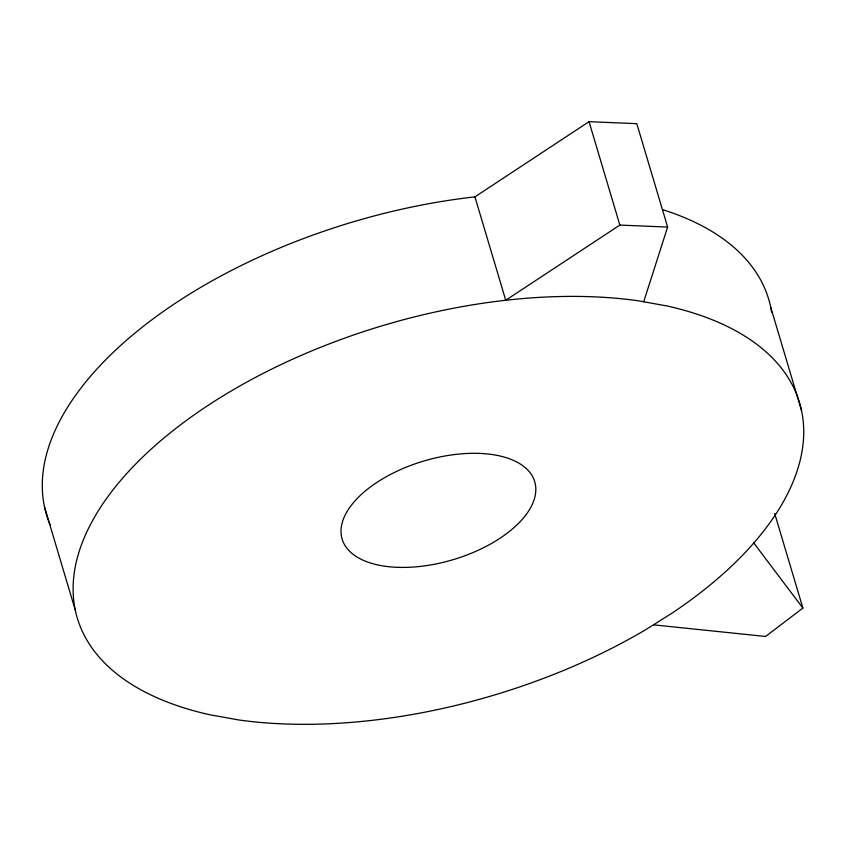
<?xml version="1.0" encoding="UTF-8"?>
<svg xmlns="http://www.w3.org/2000/svg" width="846" height="846" viewBox="0 0 846 846"><rect width="100%" height="100%" fill="white"/><g stroke="black" fill="none" stroke-linecap="round" stroke-linejoin="round"><path stroke-width="1.27" d="M643.69 301.779L667.631 227.066L636.805 123.664L589.038 121.676L474.923 196.864A376.83 192.951 -16.6 0 0 50.104 524.774M774.693 513.501L802.886 608.073L765.609 636.467L653.461 624.845L644.694 630.291A376.83 192.951 -16.6 0 1 238.805 719.967L209.776 714.743A376.83 192.951 -16.6 0 1 142.625 457.136A376.83 192.951 -16.6 0 1 638.021 300.753L667.05 305.977A376.83 192.951 -16.6 0 1 673.247 612.345L653.461 624.845M667.631 227.066L619.854 225.078L505.739 300.256L474.923 196.864M753.797 543.016L802.886 608.073M770.727 307.225L801.543 410.627M589.038 121.676L619.854 225.078M44.457 506.701L75.273 610.093M663.053 209.776A376.83 192.951 -16.6 0 1 771.637 312.216M399.185 567.38A100.484 51.458 -16.6 0 0 535.243 483.764A100.484 51.458 -16.6 0 0 380.806 479.936A100.484 51.458 -16.6 0 0 399.185 567.38"/></g></svg>
